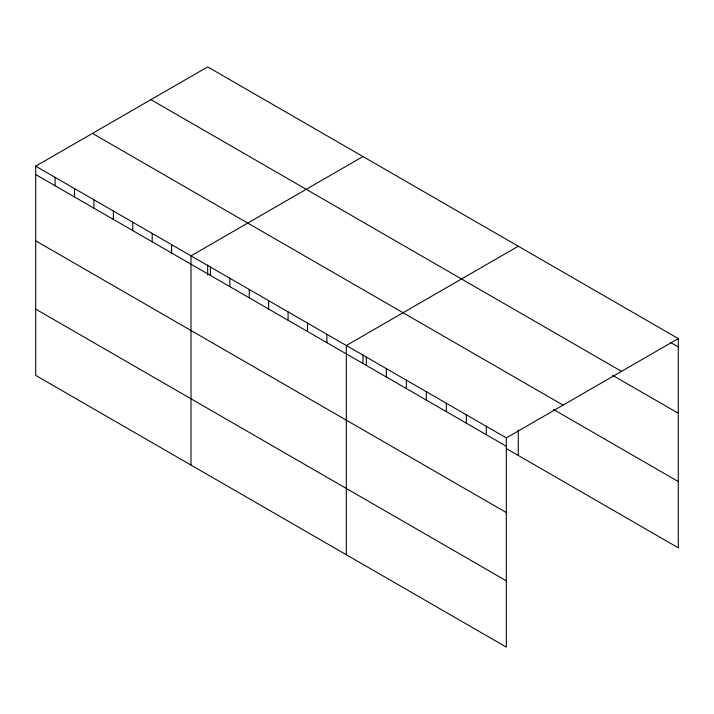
<?xml version="1.0" encoding="UTF-8"?>
<svg xmlns="http://www.w3.org/2000/svg" width="714" height="714" viewBox="0 0 714 714"><rect width="100%" height="100%" fill="white"/><g stroke="black" fill="none" stroke-linecap="round" stroke-linejoin="round"><path stroke-width="1.07" d="M35.7 166.175L506.324 437.887L506.324 647.116L35.7 375.403L35.7 166.175L207.676 66.884L678.3 338.597L678.3 547.825L506.271 448.508M362.98 156.544L191.004 255.835L191.004 465.073M518.284 246.214L346.308 345.505L346.308 554.733M506.324 437.887L678.3 338.597M670.678 342.568L678.3 346.968M150.922 99.648L621.546 371.36M612.585 375.314L678.3 413.254M92.454 133.411L563.078 405.124M553.529 409.506L678.3 481.548M35.7 174.546L506.324 446.259M35.7 240.832L506.324 512.545M35.7 309.126L506.324 580.83M518.284 430.033L518.284 455.443M486.323 426.338L486.323 434.71M466.322 414.789L466.322 423.161M446.321 403.24L446.321 411.621M426.32 391.691L426.32 400.072M406.32 380.143L406.32 388.523M386.319 368.602L386.319 376.974M366.309 357.054L366.309 365.425M362.98 354.733L362.98 363.569M326.896 334.295L326.896 342.666M307.484 323.085L307.484 331.466M288.072 311.875L288.072 320.256M268.66 300.674L268.66 309.046M249.248 289.465L249.248 297.836M229.837 278.255L229.837 286.626M210.416 267.045L210.416 275.425M207.676 265.064L207.676 275.006M171.592 244.634L171.592 253.006M152.18 233.424L152.18 241.796M132.768 222.215L132.768 230.586M113.356 211.005L113.356 219.385M93.936 199.795L93.936 208.176M74.524 188.594L74.524 196.966M55.112 177.384L55.112 185.756"/></g></svg>
